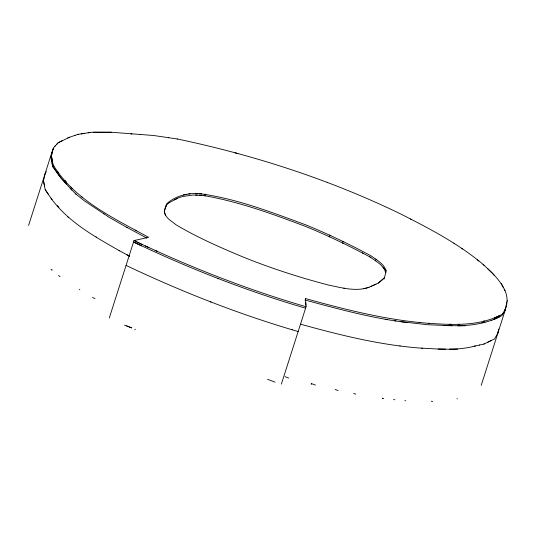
<?xml version="1.0" encoding="UTF-8"?>
<svg xmlns="http://www.w3.org/2000/svg" width="534" height="534" viewBox="0 0 534 534"><rect width="100%" height="100%" fill="white"/><g stroke="black" fill="none" stroke-linecap="round" stroke-linejoin="round"><path stroke-width="0.8" d="M164.205 211.324L166.621 204.862L168.918 202.853M165.66 215.369C163.177 211.551 165.333 207.032 167.089 203.401C176.5 195.25 189.63 192.387 201.819 193.909M497.648 333.423L498.756 329.004M504.236 289.268C508.622 296.971 507.847 306.977 502.541 314.072C479.759 326.608 452.585 324.919 427.487 323.224C385.942 319.953 345.451 309.627 305.408 298.553L305.508 299.801M311.462 384.133L311.569 383.626L315.474 385.107M48.187 194.042L45.223 189.697L43.474 180.799L45.357 172.882L46.425 171.721M51.124 156.616L51.798 161.895M52.305 151.643L52.806 149.527L53.861 148.385M52.986 149.333L50.924 157.443L52.305 164.472M55.202 145.976L53.273 148.072L51.391 155.988L53.14 164.879L53.914 166.007M384.073 279.008L386.202 271.192C384.36 263.876 376.797 260.158 371.23 255.946C349.924 244.512 328.143 233.959 305.742 224.854C271.179 212.131 236.242 198.501 199.536 193.675M28.582 225.435L52.806 149.527M109.303 317.937L133.994 240.574L135.022 240.347M281.378 384.1L306.069 306.73L305.408 298.553M481.201 385.381L505.424 309.473L506.753 302.124M165.513 207.145L166.768 204.168M505.097 310.067L505.424 309.473L502.073 315.527C488.71 322.943 472.957 325.513 457.825 325.793M502.541 314.072L503.081 313.084M504.256 310.968L505.431 308.846M497.975 332.829L494.618 338.883L483.904 344.09L479.445 345.064M371.05 286.384L378.379 283.06L384.387 277.713M54.875 146.323L58.079 142.838L62.518 140.502M56.477 144.581L58.079 142.838M51.952 270.211L52.259 269.937L51.024 269.47M58.526 275.464L60.008 276.652M79.833 289.822L79.266 289.441M126.611 325.914L131.678 327.889M134.828 329.712L135.369 329.238M311.102 384.039L311.569 383.626M382.457 398.377L383.459 398.504M393.585 399.599L394.866 399.739M404.845 400.707L405.7 400.754M456.944 398.871L457.504 398.751M383.112 279.128L378.286 283.1M168.924 202.847L178.356 197.787L182.835 196.479L193.014 195.03L201.351 195.364M174.525 199.843L177.328 198.341M59.08 142.311L69.647 137.225M494.504 317.97L499.857 315.367M491.847 320.493L491.574 320.627M494.037 319.432L499.397 316.829M487.475 342.354L491.046 340.619M483.904 344.09L484.391 343.849M372.131 285.897C358.534 292.605 342.848 287.993 328.877 285.143C299.641 277.546 270.831 268.228 242.823 256.901C220.021 247.362 197.253 237.43 175.993 224.754C171.848 221.103 165.587 218.306 164.525 212.298M373.493 285.276L375.936 284.168M369.047 287.299L365.143 288.38M67.731 137.892L75.027 135.356M74.787 135.436L77.717 134.421L91.715 132.245L111.406 132.252L153.632 135.502L177.442 139M363.647 288.76L364.155 288.634M483.564 321.081L484.358 320.907M483.096 322.543L483.891 322.369M481.768 322.83L484.965 322.129M475.38 345.952C457.157 351.005 438.167 348.916 419.57 348.041C379.093 344.831 339.584 335.005 300.569 324.191M474.279 346.199L479.645 345.017M190.131 193.782L188.649 194.049M183.302 195.017L186.72 194.403M443.781 325.606L465.087 325.807M457.631 349.163L449.434 349.143M78.538 134.294L77.717 134.421M81.215 133.874L84.719 133.333M88.143 132.799L90.8 132.385M196.011 193.522L197.754 193.488M195.551 194.983L197.293 194.95M93.457 132.245L101.413 132.252M101.56 132.252L106.486 132.252M107.007 132.252L111.406 132.252M449.194 324.272L451.39 324.285M458.292 324.338L459.56 324.345M452.038 325.753L427.02 324.685L401.047 321.648M438.18 349.062L445.543 349.116M428.415 323.277L429.343 323.33M421.613 348.155L422.474 348.201M140.242 134.581L140.582 134.608M130.903 133.914L131.951 134.007M204.535 194.189L205.884 194.323M204.068 195.644C238.892 201.598 272.307 213.914 305.274 226.316C327.682 235.421 349.463 245.967 370.763 257.401C376.33 261.62 383.893 265.338 385.735 272.647M199.069 195.13L205.416 195.784M407.682 322.596L407.242 322.549C372.492 318.377 338.663 309.093 304.947 300.015M399.786 345.905L400.233 345.952M419.13 322.322L419.924 322.409M343.776 288.153L344.457 288.24M385.208 319.339L387.504 319.672M394.506 320.694L395.948 320.907M168.484 137.672L168.871 137.732M177.221 138.953C254.257 155.18 329.952 179.624 400.84 214.047C429.49 228.565 458.279 243.557 483.01 264.303C491.36 272.133 500.331 280.036 505.004 290.73M235.04 152.811L237.844 153.598M306.069 306.73C246.988 289.541 189.55 266.967 133.994 240.574L148.599 237.336C113.682 218.106 74.62 200.263 53.14 164.879M305.602 308.191C246.521 291.003 189.083 268.428 133.527 242.029M291.838 329.605L292.312 329.752M298.152 331.547C239.065 314.359 181.627 291.784 126.071 265.391M327.182 182.328L327.569 182.461M217.645 278.414L218.466 278.715M210.189 301.77L211.01 302.07M431.285 401.174L432.66 401.695M353.641 393.384L355.784 394.199M92.529 297.558L95.039 298.506M335.165 389.48L338.075 390.581M285.043 376.67L288.694 378.052M124.509 325.119L131.718 327.849M267.514 379.3L275.063 382.157M145.275 246.007L148.879 247.609M155.835 250.706L157.15 251.294M329.605 235.093L330.199 235.374M329.144 236.555L329.732 236.836M135.236 241.174L142.011 244.432M134.768 242.63L141.543 245.894M342.801 241.435L343.736 241.902M342.334 242.897L343.269 243.364M410.452 218.993L410.953 219.254M363.287 253.41L362.352 252.909M369.808 256.894L370.763 257.401M135.175 230.141L136.457 230.828M126.558 227.21L146.81 238.091M126.618 254.611L129.428 256.12M119.102 250.566L129.715 256.273M127.039 227.484L109.557 217.565L84.232 200.744L75.207 193.528M119.589 250.84C95.059 236.802 69.407 222.698 52.052 199.709L51.024 198.207M453.84 243.13L454.234 243.364M103.489 213.533L104.057 213.914M96.033 236.889L96.607 237.27M461.67 248.417L462.477 248.964M375.669 259.023L376.236 259.417M375.202 260.479L375.776 260.872M382.658 398.204L383.011 398.457M477.122 259.644L478.831 260.999M76.175 194.303L70.334 188.402M67.798 216.924L68.719 217.658M81.168 196.459L82.102 197.206M484.245 265.465L483.01 264.303M487.782 268.809L492.308 273.094M64.968 180.459L66.256 181.887M70.888 187.047L71.963 188.235M61.964 179.09L65.795 183.349M71.816 190.051L59.501 176.353L52.679 166.341L52.052 163.144M64.794 182.234L66.41 184.036M61.156 178.196L52.679 166.341L53.447 167.462M57.338 205.59L58.954 207.392M492.775 273.528L494.177 275.184M384.567 269.323L383.011 267.207M57.438 171.18L58.627 172.923M45.223 189.697L52.052 199.709M503.315 287.526L501.186 283.474M385.648 269.603L386.009 270.631M385.181 271.065L385.541 272.093M51.685 157.463L52.225 160.24M43.474 180.799L44.596 186.499M51.391 159.806L51.571 160.721M507.22 300.669L507.3 301.136M305.722 302.451L305.935 305.094"/></g></svg>
